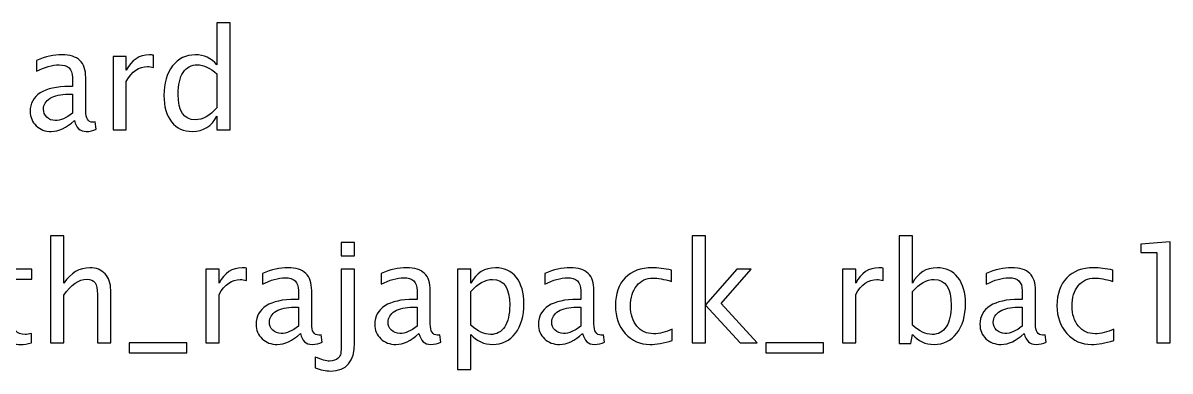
# Model space of a CAD drawing. Header units: centimetres. Extents: x -57 to 52, y -52 to 59.
# Drawn here: x -18.2 to -4.17, y 40.22 to 44.48 of the extents above; entities that cross this region are included whole.
import ezdxf

# ---------------------------------------------------------------- set-up
doc = ezdxf.new("R2010")
doc.units = ezdxf.units.CM
doc.header["$MEASUREMENT"] = 0
doc.layers.add('Layer 1', color=7, linetype='Continuous')

msp = doc.modelspace()

# ---------------------------------------------------------------- linework, layer by layer
at = {"layer": 'Layer 1'}
for points, knots in [([(-15.82547, 43.17044), (-15.82547, 43.17044), (-15.82547, 43.33893), (-15.82547, 43.33893), (-15.82547, 43.33893), (-15.8918, 43.21306), (-15.9917, 43.15012), (-16.12519, 43.15012), (-16.12519, 43.15012), (-16.23357, 43.15012), (-16.3188, 43.18935), (-16.38089, 43.26809), (-16.38089, 43.26809), (-16.44298, 43.34683), (-16.47402, 43.45436), (-16.47402, 43.59067), (-16.47402, 43.59067), (-16.47402, 43.73968), (-16.43874, 43.85963), (-16.36847, 43.9505), (-16.36847, 43.9505), (-16.29791, 44.04109), (-16.20535, 44.08653), (-16.09048, 44.08653), (-16.09048, 44.08653), (-15.98408, 44.08653), (-15.89547, 44.04589), (-15.82547, 43.96433), (-15.82547, 43.96433), (-15.82547, 43.96433), (-15.82547, 44.476), (-15.82547, 44.476), (-15.82547, 44.476), (-15.82547, 44.476), (-15.66292, 44.476), (-15.66292, 44.476), (-15.66292, 44.476), (-15.66292, 44.476), (-15.66292, 43.17044), (-15.66292, 43.17044), (-15.66292, 43.17044), (-15.66292, 43.17044), (-15.82547, 43.17044), (-15.82547, 43.17044)], [0, 0, 0, 0, 0.08333333, 0.08333333, 0.08333333, 0.08333333, 0.16666667, 0.16666667, 0.16666667, 0.16666667, 0.25, 0.25, 0.25, 0.25, 0.33333333, 0.33333333, 0.33333333, 0.33333333, 0.41666667, 0.41666667, 0.41666667, 0.41666667, 0.5, 0.5, 0.5, 0.5, 0.58333333, 0.58333333, 0.58333333, 0.58333333, 0.66666667, 0.66666667, 0.66666667, 0.66666667, 0.75, 0.75, 0.75, 0.75, 0.83333333, 0.83333333, 0.83333333, 0.83333333, 1, 1, 1, 1]), ([(-17.56819, 43.28474), (-17.66584, 43.19499), (-17.75982, 43.15012), (-17.85013, 43.15012), (-17.85013, 43.15012), (-17.92435, 43.15012), (-17.98616, 43.17326), (-18.03498, 43.21983), (-18.03498, 43.21983), (-18.08409, 43.2664), (-18.10864, 43.3251), (-18.10864, 43.39594), (-18.10864, 43.39594), (-18.10864, 43.49387), (-18.06744, 43.56922), (-17.98503, 43.62171), (-17.98503, 43.62171), (-17.90262, 43.67421), (-17.78437, 43.70045), (-17.63028, 43.70045), (-17.63028, 43.70045), (-17.63028, 43.70045), (-17.59218, 43.70045), (-17.59218, 43.70045), (-17.59218, 43.70045), (-17.59218, 43.70045), (-17.59218, 43.80854), (-17.59218, 43.80854), (-17.59218, 43.80854), (-17.59218, 43.91268), (-17.64636, 43.96461), (-17.75502, 43.96461), (-17.75502, 43.96461), (-17.83912, 43.96461), (-17.93113, 43.93808), (-18.03075, 43.88503), (-18.03075, 43.88503), (-18.03075, 43.88503), (-18.03075, 44.0188), (-18.03075, 44.0188), (-18.03075, 44.0188), (-17.92125, 44.06395), (-17.81796, 44.08653), (-17.72115, 44.08653), (-17.72115, 44.08653), (-17.62153, 44.08653), (-17.54787, 44.06395), (-17.50074, 44.01852), (-17.50074, 44.01852), (-17.45332, 43.97308), (-17.42962, 43.90309), (-17.42962, 43.80854), (-17.42962, 43.80854), (-17.42962, 43.80854), (-17.42962, 43.40299), (-17.42962, 43.40299), (-17.42962, 43.40299), (-17.42962, 43.31014), (-17.40111, 43.26357), (-17.34382, 43.26357), (-17.34382, 43.26357), (-17.33677, 43.26357), (-17.32633, 43.2647), (-17.3125, 43.26696), (-17.3125, 43.26696), (-17.3125, 43.26696), (-17.30093, 43.17665), (-17.30093, 43.17665), (-17.30093, 43.17665), (-17.3379, 43.15887), (-17.37854, 43.15012), (-17.42313, 43.15012), (-17.42313, 43.15012), (-17.49904, 43.15012), (-17.5473, 43.19499), (-17.56819, 43.28474)], [0, 0, 0, 0, 0.05, 0.05, 0.05, 0.05, 0.1, 0.1, 0.1, 0.1, 0.15, 0.15, 0.15, 0.15, 0.2, 0.2, 0.2, 0.2, 0.25, 0.25, 0.25, 0.25, 0.3, 0.3, 0.3, 0.3, 0.35, 0.35, 0.35, 0.35, 0.4, 0.4, 0.4, 0.4, 0.45, 0.45, 0.45, 0.45, 0.5, 0.5, 0.5, 0.5, 0.55, 0.55, 0.55, 0.55, 0.6, 0.6, 0.6, 0.6, 0.65, 0.65, 0.65, 0.65, 0.7, 0.7, 0.7, 0.7, 0.75, 0.75, 0.75, 0.75, 0.8, 0.8, 0.8, 0.8, 0.85, 0.85, 0.85, 0.85, 0.9, 0.9, 0.9, 0.9, 1, 1, 1, 1]), ([(-17.09575, 43.17044), (-17.09575, 43.17044), (-17.09575, 44.0679), (-17.09575, 44.0679), (-17.09575, 44.0679), (-17.09575, 44.0679), (-16.93319, 44.0679), (-16.93319, 44.0679), (-16.93319, 44.0679), (-16.93319, 44.0679), (-16.93319, 43.89829), (-16.93319, 43.89829), (-16.93319, 43.89829), (-16.86856, 44.02388), (-16.77486, 44.08653), (-16.65182, 44.08653), (-16.65182, 44.08653), (-16.63516, 44.08653), (-16.61767, 44.08512), (-16.5996, 44.0823), (-16.5996, 44.0823), (-16.5996, 44.0823), (-16.5996, 43.93018), (-16.5996, 43.93018), (-16.5996, 43.93018), (-16.62783, 43.93949), (-16.65266, 43.94429), (-16.67411, 43.94429), (-16.67411, 43.94429), (-16.7774, 43.94429), (-16.86376, 43.88333), (-16.93319, 43.76113), (-16.93319, 43.76113), (-16.93319, 43.76113), (-16.93319, 43.17044), (-16.93319, 43.17044), (-16.93319, 43.17044), (-16.93319, 43.17044), (-17.09575, 43.17044), (-17.09575, 43.17044)], [0, 0, 0, 0, 0.09090909, 0.09090909, 0.09090909, 0.09090909, 0.18181818, 0.18181818, 0.18181818, 0.18181818, 0.27272727, 0.27272727, 0.27272727, 0.27272727, 0.36363636, 0.36363636, 0.36363636, 0.36363636, 0.45454545, 0.45454545, 0.45454545, 0.45454545, 0.54545455, 0.54545455, 0.54545455, 0.54545455, 0.63636364, 0.63636364, 0.63636364, 0.63636364, 0.72727273, 0.72727273, 0.72727273, 0.72727273, 0.81818182, 0.81818182, 0.81818182, 0.81818182, 1, 1, 1, 1]), ([(-15.82547, 43.85313), (-15.90986, 43.92736), (-15.98973, 43.96461), (-16.06536, 43.96461), (-16.06536, 43.96461), (-16.13987, 43.96461), (-16.19744, 43.93357), (-16.23837, 43.8712), (-16.23837, 43.8712), (-16.27929, 43.80911), (-16.29961, 43.72105), (-16.29961, 43.60704), (-16.29961, 43.60704), (-16.29961, 43.39735), (-16.23018, 43.29236), (-16.09105, 43.29236), (-16.09105, 43.29236), (-16.00073, 43.29236), (-15.91212, 43.34175), (-15.82547, 43.44024), (-15.82547, 43.44024), (-15.82547, 43.44024), (-15.82547, 43.85313), (-15.82547, 43.85313)], [0, 0, 0, 0, 0.14285714, 0.14285714, 0.14285714, 0.14285714, 0.28571429, 0.28571429, 0.28571429, 0.28571429, 0.42857143, 0.42857143, 0.42857143, 0.42857143, 0.57142857, 0.57142857, 0.57142857, 0.57142857, 0.71428571, 0.71428571, 0.71428571, 0.71428571, 1, 1, 1, 1]), ([(-17.59218, 43.37336), (-17.59218, 43.37336), (-17.59218, 43.60393), (-17.59218, 43.60393), (-17.59218, 43.60393), (-17.59218, 43.60393), (-17.64439, 43.60563), (-17.64439, 43.60563), (-17.64439, 43.60563), (-17.7347, 43.60563), (-17.80751, 43.58897), (-17.86311, 43.55567), (-17.86311, 43.55567), (-17.91843, 43.52209), (-17.94608, 43.47778), (-17.94608, 43.42246), (-17.94608, 43.42246), (-17.94608, 43.3838), (-17.93225, 43.35106), (-17.90488, 43.32425), (-17.90488, 43.32425), (-17.87722, 43.29744), (-17.84364, 43.28389), (-17.80384, 43.28389), (-17.80384, 43.28389), (-17.73611, 43.28389), (-17.66556, 43.31381), (-17.59218, 43.37336)], [0, 0, 0, 0, 0.125, 0.125, 0.125, 0.125, 0.25, 0.25, 0.25, 0.25, 0.375, 0.375, 0.375, 0.375, 0.5, 0.5, 0.5, 0.5, 0.625, 0.625, 0.625, 0.625, 0.75, 0.75, 0.75, 0.75, 1, 1, 1, 1]), ([(-17.85914, 40.56835), (-17.85914, 40.56835), (-17.85914, 41.87391), (-17.85914, 41.87391), (-17.85914, 41.87391), (-17.85914, 41.87391), (-17.69658, 41.87391), (-17.69658, 41.87391), (-17.69658, 41.87391), (-17.69658, 41.87391), (-17.69658, 41.2962), (-17.69658, 41.2962), (-17.69658, 41.2962), (-17.6105, 41.42179), (-17.50495, 41.48444), (-17.38021, 41.48444), (-17.38021, 41.48444), (-17.30175, 41.48444), (-17.23938, 41.45989), (-17.19338, 41.4105), (-17.19338, 41.4105), (-17.14738, 41.36139), (-17.12424, 41.29507), (-17.12424, 41.2121), (-17.12424, 41.2121), (-17.12424, 41.2121), (-17.12424, 40.56835), (-17.12424, 40.56835), (-17.12424, 40.56835), (-17.12424, 40.56835), (-17.28679, 40.56835), (-17.28679, 40.56835), (-17.28679, 40.56835), (-17.28679, 40.56835), (-17.28679, 41.15904), (-17.28679, 41.15904), (-17.28679, 41.15904), (-17.28679, 41.22564), (-17.29667, 41.27306), (-17.31615, 41.30128), (-17.31615, 41.30128), (-17.3359, 41.32978), (-17.36836, 41.3439), (-17.41379, 41.3439), (-17.41379, 41.3439), (-17.5137, 41.3439), (-17.60796, 41.2787), (-17.69658, 41.14832), (-17.69658, 41.14832), (-17.69658, 41.14832), (-17.69658, 40.56835), (-17.69658, 40.56835), (-17.69658, 40.56835), (-17.69658, 40.56835), (-17.85914, 40.56835), (-17.85914, 40.56835)], [0, 0, 0, 0, 0.06666667, 0.06666667, 0.06666667, 0.06666667, 0.13333333, 0.13333333, 0.13333333, 0.13333333, 0.2, 0.2, 0.2, 0.2, 0.26666667, 0.26666667, 0.26666667, 0.26666667, 0.33333333, 0.33333333, 0.33333333, 0.33333333, 0.4, 0.4, 0.4, 0.4, 0.46666667, 0.46666667, 0.46666667, 0.46666667, 0.53333333, 0.53333333, 0.53333333, 0.53333333, 0.6, 0.6, 0.6, 0.6, 0.66666667, 0.66666667, 0.66666667, 0.66666667, 0.73333333, 0.73333333, 0.73333333, 0.73333333, 0.8, 0.8, 0.8, 0.8, 0.86666667, 0.86666667, 0.86666667, 0.86666667, 1, 1, 1, 1]), ([(-14.30654, 41.63007), (-14.30654, 41.63007), (-14.30654, 41.79263), (-14.30654, 41.79263), (-14.30654, 41.79263), (-14.30654, 41.79263), (-14.14398, 41.79263), (-14.14398, 41.79263), (-14.14398, 41.79263), (-14.14398, 41.79263), (-14.14398, 41.63007), (-14.14398, 41.63007), (-14.14398, 41.63007), (-14.14398, 41.63007), (-14.30654, 41.63007), (-14.30654, 41.63007)], [0, 0, 0, 0, 0.2, 0.2, 0.2, 0.2, 0.4, 0.4, 0.4, 0.4, 0.6, 0.6, 0.6, 0.6, 1, 1, 1, 1]), ([(-10.01564, 40.56835), (-10.01564, 40.56835), (-10.01564, 41.87391), (-10.01564, 41.87391), (-10.01564, 41.87391), (-10.01564, 41.87391), (-9.85308, 41.87391), (-9.85308, 41.87391), (-9.85308, 41.87391), (-9.85308, 41.87391), (-9.85308, 41.03035), (-9.85308, 41.03035), (-9.85308, 41.03035), (-9.85308, 41.03035), (-9.47208, 41.46581), (-9.47208, 41.46581), (-9.47208, 41.46581), (-9.47208, 41.46581), (-9.29654, 41.46581), (-9.29654, 41.46581), (-9.29654, 41.46581), (-9.29654, 41.46581), (-9.66061, 41.047), (-9.66061, 41.047), (-9.66061, 41.047), (-9.66061, 41.047), (-9.22034, 40.56835), (-9.22034, 40.56835), (-9.22034, 40.56835), (-9.22034, 40.56835), (-9.42975, 40.56835), (-9.42975, 40.56835), (-9.42975, 40.56835), (-9.42975, 40.56835), (-9.85308, 41.02865), (-9.85308, 41.02865), (-9.85308, 41.02865), (-9.85308, 41.02865), (-9.85308, 40.56835), (-9.85308, 40.56835), (-9.85308, 40.56835), (-9.85308, 40.56835), (-10.01564, 40.56835), (-10.01564, 40.56835)], [0, 0, 0, 0, 0.08333333, 0.08333333, 0.08333333, 0.08333333, 0.16666667, 0.16666667, 0.16666667, 0.16666667, 0.25, 0.25, 0.25, 0.25, 0.33333333, 0.33333333, 0.33333333, 0.33333333, 0.41666667, 0.41666667, 0.41666667, 0.41666667, 0.5, 0.5, 0.5, 0.5, 0.58333333, 0.58333333, 0.58333333, 0.58333333, 0.66666667, 0.66666667, 0.66666667, 0.66666667, 0.75, 0.75, 0.75, 0.75, 0.83333333, 0.83333333, 0.83333333, 0.83333333, 1, 1, 1, 1]), ([(-7.48637, 40.55819), (-7.48637, 40.55819), (-7.48637, 41.87391), (-7.48637, 41.87391), (-7.48637, 41.87391), (-7.48637, 41.87391), (-7.32381, 41.87391), (-7.32381, 41.87391), (-7.32381, 41.87391), (-7.32381, 41.87391), (-7.32381, 41.2962), (-7.32381, 41.2962), (-7.32381, 41.2962), (-7.25721, 41.42179), (-7.15702, 41.48444), (-7.02353, 41.48444), (-7.02353, 41.48444), (-6.91544, 41.48444), (-6.83049, 41.44521), (-6.7684, 41.36647), (-6.7684, 41.36647), (-6.70631, 41.28773), (-6.67527, 41.18021), (-6.67527, 41.04389), (-6.67527, 41.04389), (-6.67527, 40.89544), (-6.71054, 40.7755), (-6.78082, 40.68463), (-6.78082, 40.68463), (-6.85109, 40.59347), (-6.94366, 40.54803), (-7.05824, 40.54803), (-7.05824, 40.54803), (-7.16464, 40.54803), (-7.25326, 40.58867), (-7.32381, 40.67023), (-7.32381, 40.67023), (-7.32381, 40.67023), (-7.34357, 40.55819), (-7.34357, 40.55819), (-7.34357, 40.55819), (-7.34357, 40.55819), (-7.48637, 40.55819), (-7.48637, 40.55819)], [0, 0, 0, 0, 0.08333333, 0.08333333, 0.08333333, 0.08333333, 0.16666667, 0.16666667, 0.16666667, 0.16666667, 0.25, 0.25, 0.25, 0.25, 0.33333333, 0.33333333, 0.33333333, 0.33333333, 0.41666667, 0.41666667, 0.41666667, 0.41666667, 0.5, 0.5, 0.5, 0.5, 0.58333333, 0.58333333, 0.58333333, 0.58333333, 0.66666667, 0.66666667, 0.66666667, 0.66666667, 0.75, 0.75, 0.75, 0.75, 0.83333333, 0.83333333, 0.83333333, 0.83333333, 1, 1, 1, 1]), ([(-4.33734, 40.56835), (-4.33734, 40.56835), (-4.33734, 41.67071), (-4.33734, 41.67071), (-4.33734, 41.67071), (-4.33734, 41.67071), (-4.53207, 41.67071), (-4.53207, 41.67071), (-4.53207, 41.67071), (-4.53207, 41.67071), (-4.53207, 41.77231), (-4.53207, 41.77231), (-4.53207, 41.77231), (-4.53207, 41.77231), (-4.17478, 41.80279), (-4.17478, 41.80279), (-4.17478, 41.80279), (-4.17478, 41.80279), (-4.17478, 40.56835), (-4.17478, 40.56835), (-4.17478, 40.56835), (-4.17478, 40.56835), (-4.33734, 40.56835), (-4.33734, 40.56835)], [0, 0, 0, 0, 0.14285714, 0.14285714, 0.14285714, 0.14285714, 0.28571429, 0.28571429, 0.28571429, 0.28571429, 0.42857143, 0.42857143, 0.42857143, 0.42857143, 0.57142857, 0.57142857, 0.57142857, 0.57142857, 0.71428571, 0.71428571, 0.71428571, 0.71428571, 1, 1, 1, 1]), ([(-18.09113, 40.56863), (-18.14137, 40.5548), (-18.18511, 40.54803), (-18.22208, 40.54803), (-18.22208, 40.54803), (-18.30506, 40.54803), (-18.36968, 40.57174), (-18.41597, 40.61915), (-18.41597, 40.61915), (-18.46253, 40.66656), (-18.48568, 40.73232), (-18.48568, 40.81671), (-18.48568, 40.81671), (-18.48568, 40.81671), (-18.48568, 41.3439), (-18.48568, 41.3439), (-18.48568, 41.3439), (-18.48568, 41.3439), (-18.598, 41.3439), (-18.598, 41.3439), (-18.598, 41.3439), (-18.598, 41.3439), (-18.598, 41.46581), (-18.598, 41.46581), (-18.598, 41.46581), (-18.598, 41.46581), (-18.48568, 41.46581), (-18.48568, 41.46581), (-18.48568, 41.46581), (-18.48568, 41.46581), (-18.48568, 41.62809), (-18.48568, 41.62809), (-18.48568, 41.62809), (-18.48568, 41.62809), (-18.32312, 41.64361), (-18.32312, 41.64361), (-18.32312, 41.64361), (-18.32312, 41.64361), (-18.32312, 41.46581), (-18.32312, 41.46581), (-18.32312, 41.46581), (-18.32312, 41.46581), (-18.08774, 41.46581), (-18.08774, 41.46581), (-18.08774, 41.46581), (-18.08774, 41.46581), (-18.08774, 41.3439), (-18.08774, 41.3439), (-18.08774, 41.3439), (-18.08774, 41.3439), (-18.32312, 41.3439), (-18.32312, 41.3439), (-18.32312, 41.3439), (-18.32312, 41.3439), (-18.32312, 40.84606), (-18.32312, 40.84606), (-18.32312, 40.84606), (-18.32312, 40.72865), (-18.27204, 40.66995), (-18.17015, 40.66995), (-18.17015, 40.66995), (-18.14842, 40.66995), (-18.12218, 40.67362), (-18.09113, 40.68067), (-18.09113, 40.68067), (-18.09113, 40.68067), (-18.09113, 40.56863), (-18.09113, 40.56863)], [0, 0, 0, 0, 0.05555556, 0.05555556, 0.05555556, 0.05555556, 0.11111111, 0.11111111, 0.11111111, 0.11111111, 0.16666667, 0.16666667, 0.16666667, 0.16666667, 0.22222222, 0.22222222, 0.22222222, 0.22222222, 0.27777778, 0.27777778, 0.27777778, 0.27777778, 0.33333333, 0.33333333, 0.33333333, 0.33333333, 0.38888889, 0.38888889, 0.38888889, 0.38888889, 0.44444444, 0.44444444, 0.44444444, 0.44444444, 0.5, 0.5, 0.5, 0.5, 0.55555556, 0.55555556, 0.55555556, 0.55555556, 0.61111111, 0.61111111, 0.61111111, 0.61111111, 0.66666667, 0.66666667, 0.66666667, 0.66666667, 0.72222222, 0.72222222, 0.72222222, 0.72222222, 0.77777778, 0.77777778, 0.77777778, 0.77777778, 0.83333333, 0.83333333, 0.83333333, 0.83333333, 0.88888889, 0.88888889, 0.88888889, 0.88888889, 1, 1, 1, 1]), ([(-15.96148, 40.56835), (-15.96148, 40.56835), (-15.96148, 41.46581), (-15.96148, 41.46581), (-15.96148, 41.46581), (-15.96148, 41.46581), (-15.79892, 41.46581), (-15.79892, 41.46581), (-15.79892, 41.46581), (-15.79892, 41.46581), (-15.79892, 41.2962), (-15.79892, 41.2962), (-15.79892, 41.2962), (-15.73429, 41.42179), (-15.64059, 41.48444), (-15.51755, 41.48444), (-15.51755, 41.48444), (-15.50089, 41.48444), (-15.4834, 41.48303), (-15.46533, 41.48021), (-15.46533, 41.48021), (-15.46533, 41.48021), (-15.46533, 41.32809), (-15.46533, 41.32809), (-15.46533, 41.32809), (-15.49356, 41.3374), (-15.51839, 41.3422), (-15.53984, 41.3422), (-15.53984, 41.3422), (-15.64313, 41.3422), (-15.72949, 41.28124), (-15.79892, 41.15904), (-15.79892, 41.15904), (-15.79892, 41.15904), (-15.79892, 40.56835), (-15.79892, 40.56835), (-15.79892, 40.56835), (-15.79892, 40.56835), (-15.96148, 40.56835), (-15.96148, 40.56835)], [0, 0, 0, 0, 0.09090909, 0.09090909, 0.09090909, 0.09090909, 0.18181818, 0.18181818, 0.18181818, 0.18181818, 0.27272727, 0.27272727, 0.27272727, 0.27272727, 0.36363636, 0.36363636, 0.36363636, 0.36363636, 0.45454545, 0.45454545, 0.45454545, 0.45454545, 0.54545455, 0.54545455, 0.54545455, 0.54545455, 0.63636364, 0.63636364, 0.63636364, 0.63636364, 0.72727273, 0.72727273, 0.72727273, 0.72727273, 0.81818182, 0.81818182, 0.81818182, 0.81818182, 1, 1, 1, 1]), ([(-14.80607, 40.68265), (-14.90372, 40.5929), (-14.9977, 40.54803), (-15.08801, 40.54803), (-15.08801, 40.54803), (-15.16223, 40.54803), (-15.22404, 40.57117), (-15.27286, 40.61774), (-15.27286, 40.61774), (-15.32197, 40.66431), (-15.34652, 40.72301), (-15.34652, 40.79385), (-15.34652, 40.79385), (-15.34652, 40.89178), (-15.30532, 40.96713), (-15.22291, 41.01962), (-15.22291, 41.01962), (-15.1405, 41.07212), (-15.02225, 41.09836), (-14.86816, 41.09836), (-14.86816, 41.09836), (-14.86816, 41.09836), (-14.83006, 41.09836), (-14.83006, 41.09836), (-14.83006, 41.09836), (-14.83006, 41.09836), (-14.83006, 41.20645), (-14.83006, 41.20645), (-14.83006, 41.20645), (-14.83006, 41.31059), (-14.88424, 41.36252), (-14.9929, 41.36252), (-14.9929, 41.36252), (-15.077, 41.36252), (-15.16901, 41.33599), (-15.26863, 41.28294), (-15.26863, 41.28294), (-15.26863, 41.28294), (-15.26863, 41.41671), (-15.26863, 41.41671), (-15.26863, 41.41671), (-15.15913, 41.46186), (-15.05584, 41.48444), (-14.95903, 41.48444), (-14.95903, 41.48444), (-14.85941, 41.48444), (-14.78575, 41.46186), (-14.73862, 41.41643), (-14.73862, 41.41643), (-14.6912, 41.37099), (-14.6675, 41.301), (-14.6675, 41.20645), (-14.6675, 41.20645), (-14.6675, 41.20645), (-14.6675, 40.8009), (-14.6675, 40.8009), (-14.6675, 40.8009), (-14.6675, 40.70805), (-14.63899, 40.66148), (-14.5817, 40.66148), (-14.5817, 40.66148), (-14.57465, 40.66148), (-14.56421, 40.66261), (-14.55038, 40.66487), (-14.55038, 40.66487), (-14.55038, 40.66487), (-14.53881, 40.57456), (-14.53881, 40.57456), (-14.53881, 40.57456), (-14.57578, 40.55678), (-14.61642, 40.54803), (-14.66101, 40.54803), (-14.66101, 40.54803), (-14.73692, 40.54803), (-14.78518, 40.5929), (-14.80607, 40.68265)], [0, 0, 0, 0, 0.05, 0.05, 0.05, 0.05, 0.1, 0.1, 0.1, 0.1, 0.15, 0.15, 0.15, 0.15, 0.2, 0.2, 0.2, 0.2, 0.25, 0.25, 0.25, 0.25, 0.3, 0.3, 0.3, 0.3, 0.35, 0.35, 0.35, 0.35, 0.4, 0.4, 0.4, 0.4, 0.45, 0.45, 0.45, 0.45, 0.5, 0.5, 0.5, 0.5, 0.55, 0.55, 0.55, 0.55, 0.6, 0.6, 0.6, 0.6, 0.65, 0.65, 0.65, 0.65, 0.7, 0.7, 0.7, 0.7, 0.75, 0.75, 0.75, 0.75, 0.8, 0.8, 0.8, 0.8, 0.85, 0.85, 0.85, 0.85, 0.9, 0.9, 0.9, 0.9, 1, 1, 1, 1]), ([(-14.62319, 40.26355), (-14.62319, 40.26355), (-14.62319, 40.39394), (-14.62319, 40.39394), (-14.62319, 40.39394), (-14.54699, 40.3612), (-14.48885, 40.34483), (-14.44906, 40.34483), (-14.44906, 40.34483), (-14.4039, 40.34483), (-14.36863, 40.35697), (-14.34379, 40.38124), (-14.34379, 40.38124), (-14.32714, 40.39761), (-14.31698, 40.41651), (-14.31275, 40.4374), (-14.31275, 40.4374), (-14.30851, 40.45828), (-14.30654, 40.50203), (-14.30654, 40.56863), (-14.30654, 40.56863), (-14.30654, 40.56863), (-14.30654, 41.46581), (-14.30654, 41.46581), (-14.30654, 41.46581), (-14.30654, 41.46581), (-14.14398, 41.46581), (-14.14398, 41.46581), (-14.14398, 41.46581), (-14.14398, 41.46581), (-14.14398, 40.56891), (-14.14398, 40.56891), (-14.14398, 40.56891), (-14.14398, 40.33834), (-14.24134, 40.22291), (-14.43636, 40.22291), (-14.43636, 40.22291), (-14.49421, 40.22291), (-14.55659, 40.23646), (-14.62319, 40.26355)], [0, 0, 0, 0, 0.09090909, 0.09090909, 0.09090909, 0.09090909, 0.18181818, 0.18181818, 0.18181818, 0.18181818, 0.27272727, 0.27272727, 0.27272727, 0.27272727, 0.36363636, 0.36363636, 0.36363636, 0.36363636, 0.45454545, 0.45454545, 0.45454545, 0.45454545, 0.54545455, 0.54545455, 0.54545455, 0.54545455, 0.63636364, 0.63636364, 0.63636364, 0.63636364, 0.72727273, 0.72727273, 0.72727273, 0.72727273, 0.81818182, 0.81818182, 0.81818182, 0.81818182, 1, 1, 1, 1]), ([(-13.35602, 40.68265), (-13.45367, 40.5929), (-13.54765, 40.54803), (-13.63796, 40.54803), (-13.63796, 40.54803), (-13.71218, 40.54803), (-13.77399, 40.57117), (-13.82281, 40.61774), (-13.82281, 40.61774), (-13.87192, 40.66431), (-13.89647, 40.72301), (-13.89647, 40.79385), (-13.89647, 40.79385), (-13.89647, 40.89178), (-13.85527, 40.96713), (-13.77286, 41.01962), (-13.77286, 41.01962), (-13.69045, 41.07212), (-13.5722, 41.09836), (-13.41811, 41.09836), (-13.41811, 41.09836), (-13.41811, 41.09836), (-13.38001, 41.09836), (-13.38001, 41.09836), (-13.38001, 41.09836), (-13.38001, 41.09836), (-13.38001, 41.20645), (-13.38001, 41.20645), (-13.38001, 41.20645), (-13.38001, 41.31059), (-13.43419, 41.36252), (-13.54285, 41.36252), (-13.54285, 41.36252), (-13.62695, 41.36252), (-13.71896, 41.33599), (-13.81858, 41.28294), (-13.81858, 41.28294), (-13.81858, 41.28294), (-13.81858, 41.41671), (-13.81858, 41.41671), (-13.81858, 41.41671), (-13.70908, 41.46186), (-13.60579, 41.48444), (-13.50898, 41.48444), (-13.50898, 41.48444), (-13.40936, 41.48444), (-13.3357, 41.46186), (-13.28857, 41.41643), (-13.28857, 41.41643), (-13.24115, 41.37099), (-13.21745, 41.301), (-13.21745, 41.20645), (-13.21745, 41.20645), (-13.21745, 41.20645), (-13.21745, 40.8009), (-13.21745, 40.8009), (-13.21745, 40.8009), (-13.21745, 40.70805), (-13.18894, 40.66148), (-13.13165, 40.66148), (-13.13165, 40.66148), (-13.1246, 40.66148), (-13.11416, 40.66261), (-13.10033, 40.66487), (-13.10033, 40.66487), (-13.10033, 40.66487), (-13.08876, 40.57456), (-13.08876, 40.57456), (-13.08876, 40.57456), (-13.12573, 40.55678), (-13.16637, 40.54803), (-13.21096, 40.54803), (-13.21096, 40.54803), (-13.28687, 40.54803), (-13.33513, 40.5929), (-13.35602, 40.68265)], [0, 0, 0, 0, 0.05, 0.05, 0.05, 0.05, 0.1, 0.1, 0.1, 0.1, 0.15, 0.15, 0.15, 0.15, 0.2, 0.2, 0.2, 0.2, 0.25, 0.25, 0.25, 0.25, 0.3, 0.3, 0.3, 0.3, 0.35, 0.35, 0.35, 0.35, 0.4, 0.4, 0.4, 0.4, 0.45, 0.45, 0.45, 0.45, 0.5, 0.5, 0.5, 0.5, 0.55, 0.55, 0.55, 0.55, 0.6, 0.6, 0.6, 0.6, 0.65, 0.65, 0.65, 0.65, 0.7, 0.7, 0.7, 0.7, 0.75, 0.75, 0.75, 0.75, 0.8, 0.8, 0.8, 0.8, 0.85, 0.85, 0.85, 0.85, 0.9, 0.9, 0.9, 0.9, 1, 1, 1, 1]), ([(-12.88358, 40.24154), (-12.88358, 40.24154), (-12.88358, 41.46581), (-12.88358, 41.46581), (-12.88358, 41.46581), (-12.88358, 41.46581), (-12.72102, 41.46581), (-12.72102, 41.46581), (-12.72102, 41.46581), (-12.72102, 41.46581), (-12.72102, 41.2962), (-12.72102, 41.2962), (-12.72102, 41.2962), (-12.65442, 41.42179), (-12.55423, 41.48444), (-12.42074, 41.48444), (-12.42074, 41.48444), (-12.31265, 41.48444), (-12.2277, 41.44521), (-12.16561, 41.36647), (-12.16561, 41.36647), (-12.10352, 41.28773), (-12.07248, 41.18021), (-12.07248, 41.04389), (-12.07248, 41.04389), (-12.07248, 40.89544), (-12.10775, 40.7755), (-12.17803, 40.68463), (-12.17803, 40.68463), (-12.2483, 40.59347), (-12.34087, 40.54803), (-12.45545, 40.54803), (-12.45545, 40.54803), (-12.56185, 40.54803), (-12.65047, 40.58867), (-12.72102, 40.67023), (-12.72102, 40.67023), (-12.72102, 40.67023), (-12.72102, 40.24154), (-12.72102, 40.24154), (-12.72102, 40.24154), (-12.72102, 40.24154), (-12.88358, 40.24154), (-12.88358, 40.24154)], [0, 0, 0, 0, 0.08333333, 0.08333333, 0.08333333, 0.08333333, 0.16666667, 0.16666667, 0.16666667, 0.16666667, 0.25, 0.25, 0.25, 0.25, 0.33333333, 0.33333333, 0.33333333, 0.33333333, 0.41666667, 0.41666667, 0.41666667, 0.41666667, 0.5, 0.5, 0.5, 0.5, 0.58333333, 0.58333333, 0.58333333, 0.58333333, 0.66666667, 0.66666667, 0.66666667, 0.66666667, 0.75, 0.75, 0.75, 0.75, 0.83333333, 0.83333333, 0.83333333, 0.83333333, 1, 1, 1, 1]), ([(-11.35535, 40.68265), (-11.453, 40.5929), (-11.54698, 40.54803), (-11.63729, 40.54803), (-11.63729, 40.54803), (-11.71151, 40.54803), (-11.77332, 40.57117), (-11.82214, 40.61774), (-11.82214, 40.61774), (-11.87125, 40.66431), (-11.8958, 40.72301), (-11.8958, 40.79385), (-11.8958, 40.79385), (-11.8958, 40.89178), (-11.8546, 40.96713), (-11.77219, 41.01962), (-11.77219, 41.01962), (-11.68978, 41.07212), (-11.57153, 41.09836), (-11.41744, 41.09836), (-11.41744, 41.09836), (-11.41744, 41.09836), (-11.37934, 41.09836), (-11.37934, 41.09836), (-11.37934, 41.09836), (-11.37934, 41.09836), (-11.37934, 41.20645), (-11.37934, 41.20645), (-11.37934, 41.20645), (-11.37934, 41.31059), (-11.43352, 41.36252), (-11.54218, 41.36252), (-11.54218, 41.36252), (-11.62628, 41.36252), (-11.71829, 41.33599), (-11.81791, 41.28294), (-11.81791, 41.28294), (-11.81791, 41.28294), (-11.81791, 41.41671), (-11.81791, 41.41671), (-11.81791, 41.41671), (-11.70841, 41.46186), (-11.60512, 41.48444), (-11.50831, 41.48444), (-11.50831, 41.48444), (-11.40869, 41.48444), (-11.33503, 41.46186), (-11.2879, 41.41643), (-11.2879, 41.41643), (-11.24048, 41.37099), (-11.21678, 41.301), (-11.21678, 41.20645), (-11.21678, 41.20645), (-11.21678, 41.20645), (-11.21678, 40.8009), (-11.21678, 40.8009), (-11.21678, 40.8009), (-11.21678, 40.70805), (-11.18827, 40.66148), (-11.13098, 40.66148), (-11.13098, 40.66148), (-11.12393, 40.66148), (-11.11349, 40.66261), (-11.09966, 40.66487), (-11.09966, 40.66487), (-11.09966, 40.66487), (-11.08809, 40.57456), (-11.08809, 40.57456), (-11.08809, 40.57456), (-11.12506, 40.55678), (-11.1657, 40.54803), (-11.21029, 40.54803), (-11.21029, 40.54803), (-11.2862, 40.54803), (-11.33446, 40.5929), (-11.35535, 40.68265)], [0, 0, 0, 0, 0.05, 0.05, 0.05, 0.05, 0.1, 0.1, 0.1, 0.1, 0.15, 0.15, 0.15, 0.15, 0.2, 0.2, 0.2, 0.2, 0.25, 0.25, 0.25, 0.25, 0.3, 0.3, 0.3, 0.3, 0.35, 0.35, 0.35, 0.35, 0.4, 0.4, 0.4, 0.4, 0.45, 0.45, 0.45, 0.45, 0.5, 0.5, 0.5, 0.5, 0.55, 0.55, 0.55, 0.55, 0.6, 0.6, 0.6, 0.6, 0.65, 0.65, 0.65, 0.65, 0.7, 0.7, 0.7, 0.7, 0.75, 0.75, 0.75, 0.75, 0.8, 0.8, 0.8, 0.8, 0.85, 0.85, 0.85, 0.85, 0.9, 0.9, 0.9, 0.9, 1, 1, 1, 1]), ([(-10.25976, 40.59544), (-10.36503, 40.56383), (-10.45591, 40.54803), (-10.53239, 40.54803), (-10.53239, 40.54803), (-10.65375, 40.54803), (-10.75422, 40.5929), (-10.83409, 40.68237), (-10.83409, 40.68237), (-10.91395, 40.77211), (-10.95403, 40.88528), (-10.95403, 41.0216), (-10.95403, 41.0216), (-10.95403, 41.16722), (-10.91452, 41.28096), (-10.8355, 41.36224), (-10.8355, 41.36224), (-10.75648, 41.4438), (-10.64613, 41.48444), (-10.50445, 41.48444), (-10.50445, 41.48444), (-10.43474, 41.48444), (-10.35628, 41.47485), (-10.26992, 41.45565), (-10.26992, 41.45565), (-10.26992, 41.45565), (-10.26992, 41.3185), (-10.26992, 41.3185), (-10.26992, 41.3185), (-10.36165, 41.34559), (-10.43644, 41.35914), (-10.49401, 41.35914), (-10.49401, 41.35914), (-10.57755, 41.35914), (-10.64443, 41.32781), (-10.69439, 41.26544), (-10.69439, 41.26544), (-10.74434, 41.20307), (-10.76946, 41.11981), (-10.76946, 41.01595), (-10.76946, 41.01595), (-10.76946, 40.9152), (-10.74349, 40.83392), (-10.69185, 40.77155), (-10.69185, 40.77155), (-10.6402, 40.70946), (-10.57275, 40.67842), (-10.48893, 40.67842), (-10.48893, 40.67842), (-10.4147, 40.67842), (-10.3385, 40.69761), (-10.25976, 40.73599), (-10.25976, 40.73599), (-10.25976, 40.73599), (-10.25976, 40.59544), (-10.25976, 40.59544)], [0, 0, 0, 0, 0.06666667, 0.06666667, 0.06666667, 0.06666667, 0.13333333, 0.13333333, 0.13333333, 0.13333333, 0.2, 0.2, 0.2, 0.2, 0.26666667, 0.26666667, 0.26666667, 0.26666667, 0.33333333, 0.33333333, 0.33333333, 0.33333333, 0.4, 0.4, 0.4, 0.4, 0.46666667, 0.46666667, 0.46666667, 0.46666667, 0.53333333, 0.53333333, 0.53333333, 0.53333333, 0.6, 0.6, 0.6, 0.6, 0.66666667, 0.66666667, 0.66666667, 0.66666667, 0.73333333, 0.73333333, 0.73333333, 0.73333333, 0.8, 0.8, 0.8, 0.8, 0.86666667, 0.86666667, 0.86666667, 0.86666667, 1, 1, 1, 1]), ([(-8.17922, 40.56835), (-8.17922, 40.56835), (-8.17922, 41.46581), (-8.17922, 41.46581), (-8.17922, 41.46581), (-8.17922, 41.46581), (-8.01666, 41.46581), (-8.01666, 41.46581), (-8.01666, 41.46581), (-8.01666, 41.46581), (-8.01666, 41.2962), (-8.01666, 41.2962), (-8.01666, 41.2962), (-7.95203, 41.42179), (-7.85833, 41.48444), (-7.73529, 41.48444), (-7.73529, 41.48444), (-7.71863, 41.48444), (-7.70114, 41.48303), (-7.68307, 41.48021), (-7.68307, 41.48021), (-7.68307, 41.48021), (-7.68307, 41.32809), (-7.68307, 41.32809), (-7.68307, 41.32809), (-7.7113, 41.3374), (-7.73613, 41.3422), (-7.75758, 41.3422), (-7.75758, 41.3422), (-7.86087, 41.3422), (-7.94723, 41.28124), (-8.01666, 41.15904), (-8.01666, 41.15904), (-8.01666, 41.15904), (-8.01666, 40.56835), (-8.01666, 40.56835), (-8.01666, 40.56835), (-8.01666, 40.56835), (-8.17922, 40.56835), (-8.17922, 40.56835)], [0, 0, 0, 0, 0.09090909, 0.09090909, 0.09090909, 0.09090909, 0.18181818, 0.18181818, 0.18181818, 0.18181818, 0.27272727, 0.27272727, 0.27272727, 0.27272727, 0.36363636, 0.36363636, 0.36363636, 0.36363636, 0.45454545, 0.45454545, 0.45454545, 0.45454545, 0.54545455, 0.54545455, 0.54545455, 0.54545455, 0.63636364, 0.63636364, 0.63636364, 0.63636364, 0.72727273, 0.72727273, 0.72727273, 0.72727273, 0.81818182, 0.81818182, 0.81818182, 0.81818182, 1, 1, 1, 1]), ([(-5.95814, 40.68265), (-6.05579, 40.5929), (-6.14977, 40.54803), (-6.24008, 40.54803), (-6.24008, 40.54803), (-6.3143, 40.54803), (-6.37611, 40.57117), (-6.42493, 40.61774), (-6.42493, 40.61774), (-6.47404, 40.66431), (-6.49859, 40.72301), (-6.49859, 40.79385), (-6.49859, 40.79385), (-6.49859, 40.89178), (-6.45739, 40.96713), (-6.37498, 41.01962), (-6.37498, 41.01962), (-6.29257, 41.07212), (-6.17432, 41.09836), (-6.02023, 41.09836), (-6.02023, 41.09836), (-6.02023, 41.09836), (-5.98213, 41.09836), (-5.98213, 41.09836), (-5.98213, 41.09836), (-5.98213, 41.09836), (-5.98213, 41.20645), (-5.98213, 41.20645), (-5.98213, 41.20645), (-5.98213, 41.31059), (-6.03631, 41.36252), (-6.14497, 41.36252), (-6.14497, 41.36252), (-6.22907, 41.36252), (-6.32108, 41.33599), (-6.4207, 41.28294), (-6.4207, 41.28294), (-6.4207, 41.28294), (-6.4207, 41.41671), (-6.4207, 41.41671), (-6.4207, 41.41671), (-6.3112, 41.46186), (-6.20791, 41.48444), (-6.1111, 41.48444), (-6.1111, 41.48444), (-6.01148, 41.48444), (-5.93782, 41.46186), (-5.89069, 41.41643), (-5.89069, 41.41643), (-5.84327, 41.37099), (-5.81957, 41.301), (-5.81957, 41.20645), (-5.81957, 41.20645), (-5.81957, 41.20645), (-5.81957, 40.8009), (-5.81957, 40.8009), (-5.81957, 40.8009), (-5.81957, 40.70805), (-5.79106, 40.66148), (-5.73377, 40.66148), (-5.73377, 40.66148), (-5.72672, 40.66148), (-5.71628, 40.66261), (-5.70245, 40.66487), (-5.70245, 40.66487), (-5.70245, 40.66487), (-5.69088, 40.57456), (-5.69088, 40.57456), (-5.69088, 40.57456), (-5.72785, 40.55678), (-5.76849, 40.54803), (-5.81308, 40.54803), (-5.81308, 40.54803), (-5.88899, 40.54803), (-5.93725, 40.5929), (-5.95814, 40.68265)], [0, 0, 0, 0, 0.05, 0.05, 0.05, 0.05, 0.1, 0.1, 0.1, 0.1, 0.15, 0.15, 0.15, 0.15, 0.2, 0.2, 0.2, 0.2, 0.25, 0.25, 0.25, 0.25, 0.3, 0.3, 0.3, 0.3, 0.35, 0.35, 0.35, 0.35, 0.4, 0.4, 0.4, 0.4, 0.45, 0.45, 0.45, 0.45, 0.5, 0.5, 0.5, 0.5, 0.55, 0.55, 0.55, 0.55, 0.6, 0.6, 0.6, 0.6, 0.65, 0.65, 0.65, 0.65, 0.7, 0.7, 0.7, 0.7, 0.75, 0.75, 0.75, 0.75, 0.8, 0.8, 0.8, 0.8, 0.85, 0.85, 0.85, 0.85, 0.9, 0.9, 0.9, 0.9, 1, 1, 1, 1]), ([(-4.86255, 40.59544), (-4.96782, 40.56383), (-5.0587, 40.54803), (-5.13518, 40.54803), (-5.13518, 40.54803), (-5.25654, 40.54803), (-5.35701, 40.5929), (-5.43688, 40.68237), (-5.43688, 40.68237), (-5.51674, 40.77211), (-5.55682, 40.88528), (-5.55682, 41.0216), (-5.55682, 41.0216), (-5.55682, 41.16722), (-5.51731, 41.28096), (-5.43829, 41.36224), (-5.43829, 41.36224), (-5.35927, 41.4438), (-5.24892, 41.48444), (-5.10724, 41.48444), (-5.10724, 41.48444), (-5.03753, 41.48444), (-4.95907, 41.47485), (-4.87271, 41.45565), (-4.87271, 41.45565), (-4.87271, 41.45565), (-4.87271, 41.3185), (-4.87271, 41.3185), (-4.87271, 41.3185), (-4.96444, 41.34559), (-5.03923, 41.35914), (-5.0968, 41.35914), (-5.0968, 41.35914), (-5.18034, 41.35914), (-5.24722, 41.32781), (-5.29718, 41.26544), (-5.29718, 41.26544), (-5.34713, 41.20307), (-5.37225, 41.11981), (-5.37225, 41.01595), (-5.37225, 41.01595), (-5.37225, 40.9152), (-5.34628, 40.83392), (-5.29464, 40.77155), (-5.29464, 40.77155), (-5.24299, 40.70946), (-5.17554, 40.67842), (-5.09172, 40.67842), (-5.09172, 40.67842), (-5.01749, 40.67842), (-4.94129, 40.69761), (-4.86255, 40.73599), (-4.86255, 40.73599), (-4.86255, 40.73599), (-4.86255, 40.59544), (-4.86255, 40.59544)], [0, 0, 0, 0, 0.06666667, 0.06666667, 0.06666667, 0.06666667, 0.13333333, 0.13333333, 0.13333333, 0.13333333, 0.2, 0.2, 0.2, 0.2, 0.26666667, 0.26666667, 0.26666667, 0.26666667, 0.33333333, 0.33333333, 0.33333333, 0.33333333, 0.4, 0.4, 0.4, 0.4, 0.46666667, 0.46666667, 0.46666667, 0.46666667, 0.53333333, 0.53333333, 0.53333333, 0.53333333, 0.6, 0.6, 0.6, 0.6, 0.66666667, 0.66666667, 0.66666667, 0.66666667, 0.73333333, 0.73333333, 0.73333333, 0.73333333, 0.8, 0.8, 0.8, 0.8, 0.86666667, 0.86666667, 0.86666667, 0.86666667, 1, 1, 1, 1]), ([(-12.72102, 40.78227), (-12.6372, 40.70749), (-12.55733, 40.66995), (-12.48141, 40.66995), (-12.48141, 40.66995), (-12.40663, 40.66995), (-12.34877, 40.70128), (-12.30813, 40.76365), (-12.30813, 40.76365), (-12.26721, 40.82602), (-12.24689, 40.91379), (-12.24689, 41.02724), (-12.24689, 41.02724), (-12.24689, 41.23722), (-12.31631, 41.3422), (-12.45517, 41.3422), (-12.45517, 41.3422), (-12.54604, 41.3422), (-12.63466, 41.2931), (-12.72102, 41.1946), (-12.72102, 41.1946), (-12.72102, 41.1946), (-12.72102, 40.78227), (-12.72102, 40.78227)], [0, 0, 0, 0, 0.14285714, 0.14285714, 0.14285714, 0.14285714, 0.28571429, 0.28571429, 0.28571429, 0.28571429, 0.42857143, 0.42857143, 0.42857143, 0.42857143, 0.57142857, 0.57142857, 0.57142857, 0.57142857, 0.71428571, 0.71428571, 0.71428571, 0.71428571, 1, 1, 1, 1]), ([(-7.32381, 40.78227), (-7.23999, 40.70749), (-7.16012, 40.66995), (-7.0842, 40.66995), (-7.0842, 40.66995), (-7.00942, 40.66995), (-6.95156, 40.70128), (-6.91092, 40.76365), (-6.91092, 40.76365), (-6.87, 40.82602), (-6.84968, 40.91379), (-6.84968, 41.02724), (-6.84968, 41.02724), (-6.84968, 41.23722), (-6.9191, 41.3422), (-7.05796, 41.3422), (-7.05796, 41.3422), (-7.14883, 41.3422), (-7.23745, 41.2931), (-7.32381, 41.1946), (-7.32381, 41.1946), (-7.32381, 41.1946), (-7.32381, 40.78227), (-7.32381, 40.78227)], [0, 0, 0, 0, 0.14285714, 0.14285714, 0.14285714, 0.14285714, 0.28571429, 0.28571429, 0.28571429, 0.28571429, 0.42857143, 0.42857143, 0.42857143, 0.42857143, 0.57142857, 0.57142857, 0.57142857, 0.57142857, 0.71428571, 0.71428571, 0.71428571, 0.71428571, 1, 1, 1, 1]), ([(-14.83006, 40.77127), (-14.83006, 40.77127), (-14.83006, 41.00184), (-14.83006, 41.00184), (-14.83006, 41.00184), (-14.83006, 41.00184), (-14.88227, 41.00354), (-14.88227, 41.00354), (-14.88227, 41.00354), (-14.97258, 41.00354), (-15.04539, 40.98688), (-15.10099, 40.95358), (-15.10099, 40.95358), (-15.15631, 40.92), (-15.18396, 40.87569), (-15.18396, 40.82037), (-15.18396, 40.82037), (-15.18396, 40.78171), (-15.17013, 40.74897), (-15.14276, 40.72216), (-15.14276, 40.72216), (-15.1151, 40.69535), (-15.08152, 40.6818), (-15.04172, 40.6818), (-15.04172, 40.6818), (-14.97399, 40.6818), (-14.90344, 40.71172), (-14.83006, 40.77127)], [0, 0, 0, 0, 0.125, 0.125, 0.125, 0.125, 0.25, 0.25, 0.25, 0.25, 0.375, 0.375, 0.375, 0.375, 0.5, 0.5, 0.5, 0.5, 0.625, 0.625, 0.625, 0.625, 0.75, 0.75, 0.75, 0.75, 1, 1, 1, 1]), ([(-13.38001, 40.77127), (-13.38001, 40.77127), (-13.38001, 41.00184), (-13.38001, 41.00184), (-13.38001, 41.00184), (-13.38001, 41.00184), (-13.43222, 41.00354), (-13.43222, 41.00354), (-13.43222, 41.00354), (-13.52253, 41.00354), (-13.59534, 40.98688), (-13.65094, 40.95358), (-13.65094, 40.95358), (-13.70626, 40.92), (-13.73391, 40.87569), (-13.73391, 40.82037), (-13.73391, 40.82037), (-13.73391, 40.78171), (-13.72008, 40.74897), (-13.69271, 40.72216), (-13.69271, 40.72216), (-13.66505, 40.69535), (-13.63147, 40.6818), (-13.59167, 40.6818), (-13.59167, 40.6818), (-13.52394, 40.6818), (-13.45339, 40.71172), (-13.38001, 40.77127)], [0, 0, 0, 0, 0.125, 0.125, 0.125, 0.125, 0.25, 0.25, 0.25, 0.25, 0.375, 0.375, 0.375, 0.375, 0.5, 0.5, 0.5, 0.5, 0.625, 0.625, 0.625, 0.625, 0.75, 0.75, 0.75, 0.75, 1, 1, 1, 1]), ([(-11.37934, 40.77127), (-11.37934, 40.77127), (-11.37934, 41.00184), (-11.37934, 41.00184), (-11.37934, 41.00184), (-11.37934, 41.00184), (-11.43155, 41.00354), (-11.43155, 41.00354), (-11.43155, 41.00354), (-11.52186, 41.00354), (-11.59467, 40.98688), (-11.65027, 40.95358), (-11.65027, 40.95358), (-11.70559, 40.92), (-11.73324, 40.87569), (-11.73324, 40.82037), (-11.73324, 40.82037), (-11.73324, 40.78171), (-11.71941, 40.74897), (-11.69204, 40.72216), (-11.69204, 40.72216), (-11.66438, 40.69535), (-11.6308, 40.6818), (-11.591, 40.6818), (-11.591, 40.6818), (-11.52327, 40.6818), (-11.45272, 40.71172), (-11.37934, 40.77127)], [0, 0, 0, 0, 0.125, 0.125, 0.125, 0.125, 0.25, 0.25, 0.25, 0.25, 0.375, 0.375, 0.375, 0.375, 0.5, 0.5, 0.5, 0.5, 0.625, 0.625, 0.625, 0.625, 0.75, 0.75, 0.75, 0.75, 1, 1, 1, 1]), ([(-5.98213, 40.77127), (-5.98213, 40.77127), (-5.98213, 41.00184), (-5.98213, 41.00184), (-5.98213, 41.00184), (-5.98213, 41.00184), (-6.03434, 41.00354), (-6.03434, 41.00354), (-6.03434, 41.00354), (-6.12465, 41.00354), (-6.19746, 40.98688), (-6.25306, 40.95358), (-6.25306, 40.95358), (-6.30838, 40.92), (-6.33603, 40.87569), (-6.33603, 40.82037), (-6.33603, 40.82037), (-6.33603, 40.78171), (-6.3222, 40.74897), (-6.29483, 40.72216), (-6.29483, 40.72216), (-6.26717, 40.69535), (-6.23359, 40.6818), (-6.19379, 40.6818), (-6.19379, 40.6818), (-6.12606, 40.6818), (-6.05551, 40.71172), (-5.98213, 40.77127)], [0, 0, 0, 0, 0.125, 0.125, 0.125, 0.125, 0.25, 0.25, 0.25, 0.25, 0.375, 0.375, 0.375, 0.375, 0.5, 0.5, 0.5, 0.5, 0.625, 0.625, 0.625, 0.625, 0.75, 0.75, 0.75, 0.75, 1, 1, 1, 1]), ([(-16.89959, 40.44643), (-16.89959, 40.44643), (-16.89959, 40.56835), (-16.89959, 40.56835), (-16.89959, 40.56835), (-16.89959, 40.56835), (-16.19516, 40.56835), (-16.19516, 40.56835), (-16.19516, 40.56835), (-16.19516, 40.56835), (-16.19516, 40.44643), (-16.19516, 40.44643), (-16.19516, 40.44643), (-16.19516, 40.44643), (-16.89959, 40.44643), (-16.89959, 40.44643)], [0, 0, 0, 0, 0.2, 0.2, 0.2, 0.2, 0.4, 0.4, 0.4, 0.4, 0.6, 0.6, 0.6, 0.6, 1, 1, 1, 1]), ([(-9.11733, 40.44643), (-9.11733, 40.44643), (-9.11733, 40.56835), (-9.11733, 40.56835), (-9.11733, 40.56835), (-9.11733, 40.56835), (-8.4129, 40.56835), (-8.4129, 40.56835), (-8.4129, 40.56835), (-8.4129, 40.56835), (-8.4129, 40.44643), (-8.4129, 40.44643), (-8.4129, 40.44643), (-8.4129, 40.44643), (-9.11733, 40.44643), (-9.11733, 40.44643)], [0, 0, 0, 0, 0.2, 0.2, 0.2, 0.2, 0.4, 0.4, 0.4, 0.4, 0.6, 0.6, 0.6, 0.6, 1, 1, 1, 1])]:
    msp.add_open_spline(points, degree=3, knots=knots, dxfattribs=at)

doc.saveas('drawing.dxf')
